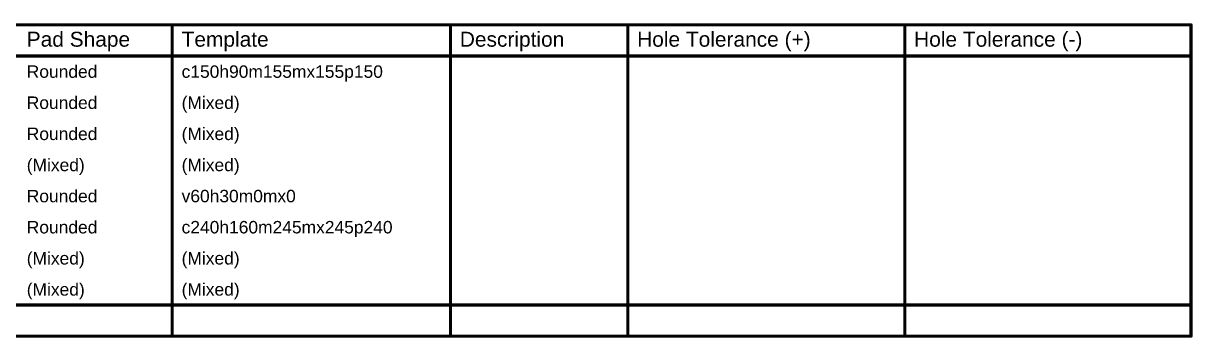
# Model space of a CAD drawing. Header units: inches. Extents: x -1.9 to 9.4, y 0 to 6.7.
# Drawn here: x 3.72 to 9.35, y 4.24 to 5.75 of the extents above; entities that cross this region are included whole.
import ezdxf

# ---------------------------------------------------------------- set-up
doc = ezdxf.new("R2010")
doc.units = ezdxf.units.IN
doc.header["$MEASUREMENT"] = 0
doc.layers.add('Drill Drawing', color=1, linetype='Continuous')
doc.styles.add('Arial', font='', dxfattribs={"height": 0.2})
doc.styles.get('Arial').set_extended_font_data('Arial')

msp = doc.modelspace()

# ---------------------------------------------------------------- linework, layer by layer
at = {"layer": 'Drill Drawing'}
for points in [[(-1.8282, 5.7453, 0.015, 0.015, 0), (9.3427, 5.7453, 0.015, 0.015, 0)], [(4.4371, 4.2453, 0.015, 0.015, 0), (4.4371, 5.7453, 0.015, 0.015, 0)], [(5.7767, 4.2453, 0.015, 0.015, 0), (5.7767, 5.7453, 0.015, 0.015, 0)], [(6.6305, 4.2453, 0.015, 0.015, 0), (6.6305, 5.7453, 0.015, 0.015, 0)], [(7.9641, 4.2453, 0.015, 0.015, 0), (7.9641, 5.7453, 0.015, 0.015, 0)], [(9.3427, 4.2453, 0.015, 0.015, 0), (9.3427, 5.7453, 0.015, 0.015, 0)], [(-1.8282, 5.5953, 0.015, 0.015, 0), (9.3427, 5.5953, 0.015, 0.015, 0)], [(-1.8282, 4.3953, 0.015, 0.015, 0), (9.3427, 4.3953, 0.015, 0.015, 0)], [(-1.8282, 4.2453, 0.015, 0.015, 0), (9.3427, 4.2453, 0.015, 0.015, 0)]]:
    msp.add_lwpolyline(points, format="xyseb", dxfattribs=at)
for points in [[(4.4334, 5.7453, 0.0075, 0.0075, 1), (4.4409, 5.7453, 0.0075, 0.0075, 1)], [(5.773, 5.7453, 0.0075, 0.0075, 1), (5.7805, 5.7453, 0.0075, 0.0075, 1)], [(6.6267, 5.7453, 0.0075, 0.0075, 1), (6.6342, 5.7453, 0.0075, 0.0075, 1)], [(7.9604, 5.7453, 0.0075, 0.0075, 1), (7.9679, 5.7453, 0.0075, 0.0075, 1)], [(9.339, 5.7453, 0.0075, 0.0075, 1), (9.3465, 5.7453, 0.0075, 0.0075, 1)], [(9.339, 5.7453, 0.0075, 0.0075, 1), (9.3465, 5.7453, 0.0075, 0.0075, 1)], [(9.339, 5.5953, 0.0075, 0.0075, 1), (9.3465, 5.5953, 0.0075, 0.0075, 1)], [(9.339, 4.3953, 0.0075, 0.0075, 1), (9.3465, 4.3953, 0.0075, 0.0075, 1)], [(4.4334, 4.2453, 0.0075, 0.0075, 1), (4.4409, 4.2453, 0.0075, 0.0075, 1)], [(5.773, 4.2453, 0.0075, 0.0075, 1), (5.7805, 4.2453, 0.0075, 0.0075, 1)], [(6.6267, 4.2453, 0.0075, 0.0075, 1), (6.6342, 4.2453, 0.0075, 0.0075, 1)], [(7.9604, 4.2453, 0.0075, 0.0075, 1), (7.9679, 4.2453, 0.0075, 0.0075, 1)], [(9.339, 4.2453, 0.0075, 0.0075, 1), (9.3465, 4.2453, 0.0075, 0.0075, 1)], [(9.339, 4.2453, 0.0075, 0.0075, 1), (9.3465, 4.2453, 0.0075, 0.0075, 1)]]:
    msp.add_lwpolyline(points, format="xyseb", close=True, dxfattribs=at)

# ---------------------------------------------------------------- texts
at = {"layer": 'Drill Drawing', "style": 'Arial'}
for s, height, p in [('Pad Shape', 0.072, (3.7363, 5.6403)), ('Template', 0.072, (4.4821, 5.6403)), ('Description', 0.072, (5.8217, 5.6403)), ('Hole Tolerance (+)', 0.072, (6.6755, 5.6403)), ('Hole Tolerance (-)', 0.072, (8.0091, 5.6403)), ('Rounded', 0.06, (3.7363, 5.4903)), ('c150h90m155mx155p150', 0.06, (4.4821, 5.4903)), ('Rounded', 0.06, (3.7363, 5.3403)), ('(Mixed)', 0.06, (4.4821, 5.3403)), ('Rounded', 0.06, (3.7363, 5.1903)), ('(Mixed)', 0.06, (4.4821, 5.1903)), ('(Mixed)', 0.06, (3.7363, 5.0403)), ('(Mixed)', 0.06, (4.4821, 5.0403)), ('Rounded', 0.06, (3.7363, 4.8903)), ('v60h30m0mx0', 0.06, (4.4821, 4.8903)), ('Rounded', 0.06, (3.7363, 4.7403)), ('c240h160m245mx245p240', 0.06, (4.4821, 4.7403)), ('(Mixed)', 0.06, (3.7363, 4.5903)), ('(Mixed)', 0.06, (4.4821, 4.5903)), ('(Mixed)', 0.06, (3.7363, 4.4403)), ('(Mixed)', 0.06, (4.4821, 4.4403))]:
    msp.add_text(s, height=height, dxfattribs=at).set_placement(p)

doc.saveas('drawing.dxf')
